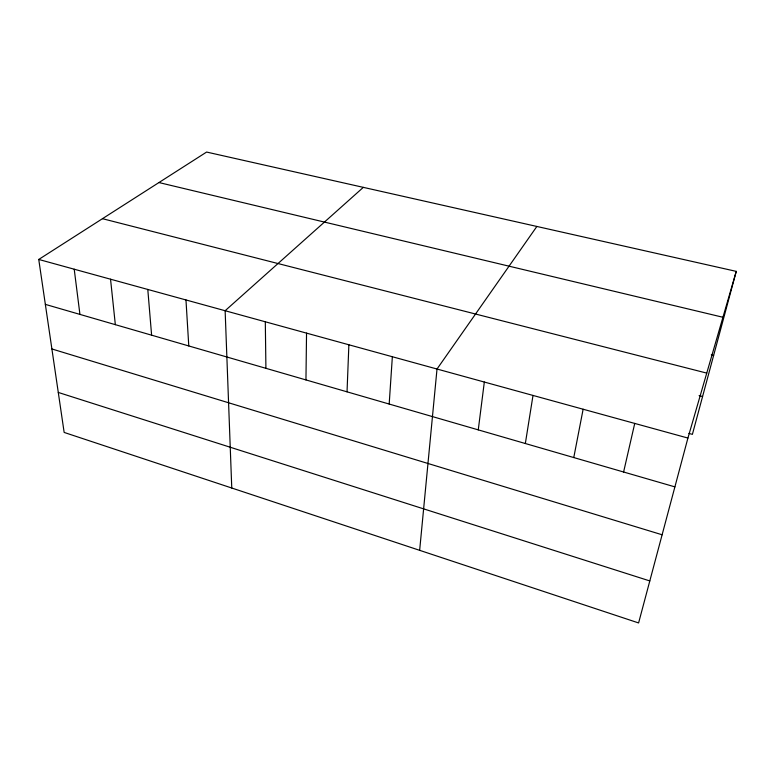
<?xml version="1.0" encoding="UTF-8"?>
<svg xmlns="http://www.w3.org/2000/svg" width="775" height="775" viewBox="0 0 775 775"><rect width="100%" height="100%" fill="white"/><g stroke="black" fill="none" stroke-linecap="round" stroke-linejoin="round"><path stroke-width="1.16" d="M305.951 379.924L306.542 333.124M347.035 391.83L348.876 344.778M389.186 404.046L392.353 356.733M419.653 550.327L437.013 369.026L536.862 226.455M478.262 429.873L484.327 382.036M525.343 443.523L533.006 395.434M573.771 457.56L583.129 409.229M623.604 472.014L634.735 423.421M736.25 271.376L687.919 438.059L638.6 622.945L64.151 432.431L38.75 259.451L206.605 152.055L736.25 271.376L692.395 434.358L688.907 433.399M363.33 187.366L225.138 310.727L231.764 488.017M158.953 182.551L722.939 317.266M711.305 354.892L713.62 355.473M102.465 218.686L706.752 373.104M699.098 395.589L702.586 396.509M38.75 259.451L687.919 438.059M45.347 304.372L674.889 486.874M51.896 348.963L662.121 534.779M58.28 392.441L649.808 580.94M74.216 269.206L79.932 314.398M110.544 279.203L115.339 324.657M147.792 289.453L151.609 335.178M185.971 299.954L188.78 345.95M265.312 321.78L265.912 368.309"/></g></svg>
